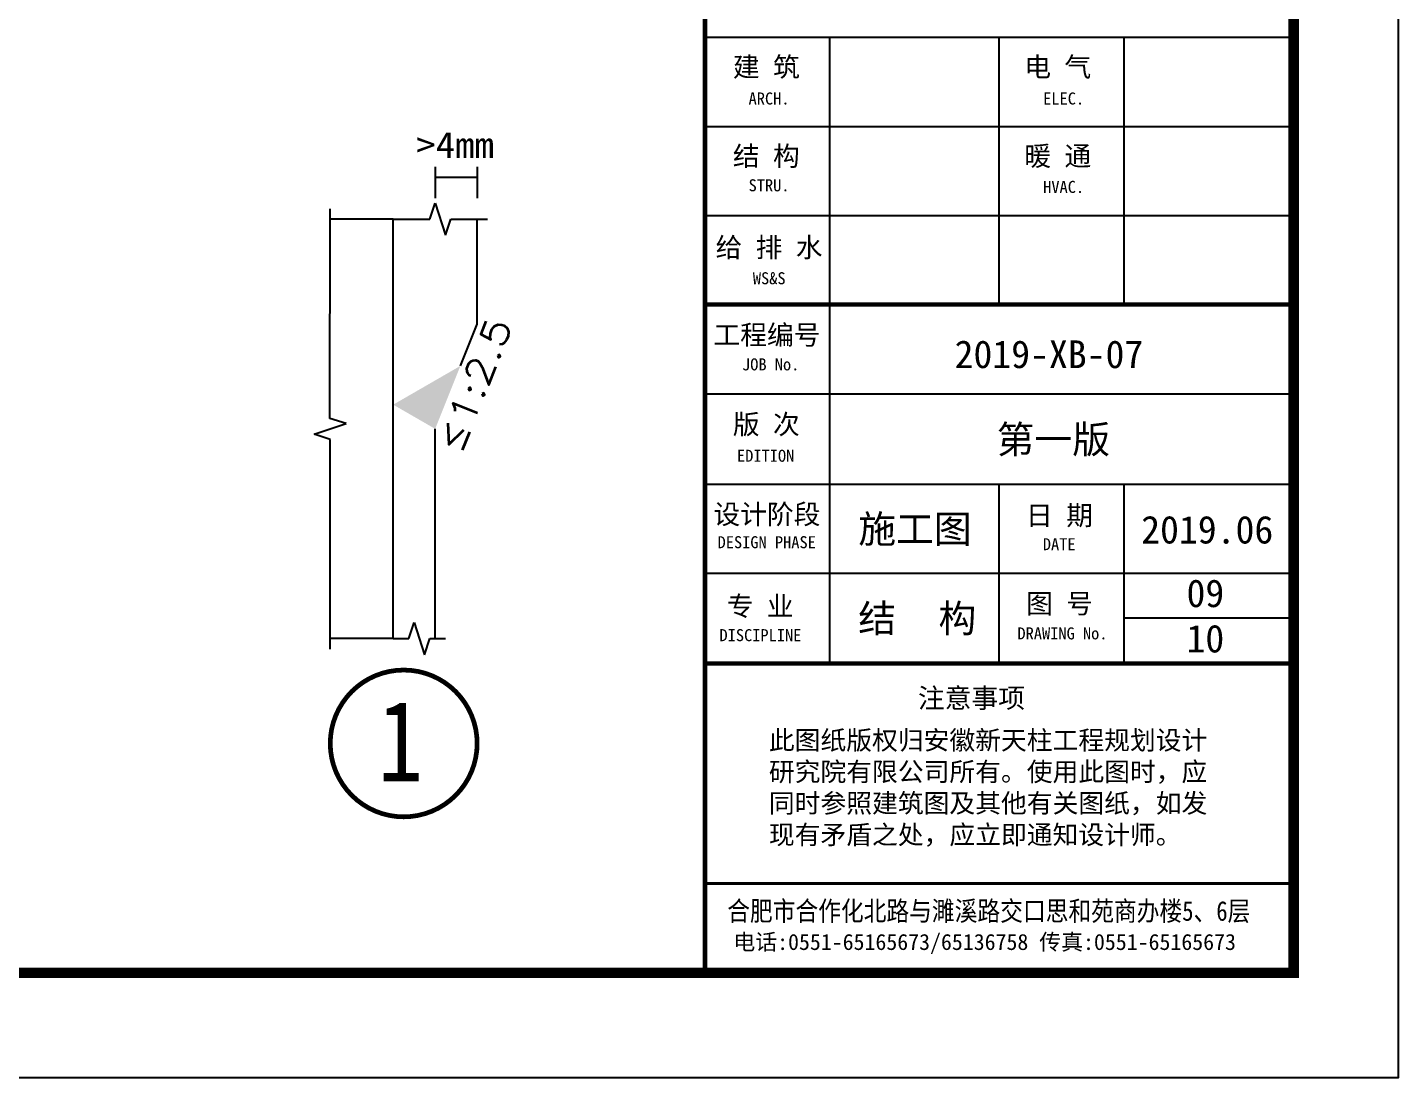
# Model space of a CAD drawing. Extents: x 36360094 to 36697644, y 75306 to 425482.
# Drawn here: x 36684577 to 36697644, y 337289 to 347304 of the extents above; entities that cross this region are included whole.
import ezdxf
from ezdxf.enums import TextEntityAlignment as Align

# ---------------------------------------------------------------- set-up
doc = ezdxf.new("R2010")
doc.units = 0
doc.header["$LTSCALE"] = 1000
doc.header["$MEASUREMENT"] = 0
doc.layers.get('0').update_dxf_attribs({"linetype": 'CONTINUOUS'})
for name, color, linetype in [('10', 7, 'CONTINUOUS'), ('46', 7, 'CONTINUOUS'), ('PUB_TEXT', 7, 'CONTINUOUS'), ('PUB_TITLE', 4, 'CONTINUOUS'), ('墙线__粗线', 7, 'CONTINUOUS')]:
    doc.layers.add(name, color=color, linetype=linetype)
doc.styles.add('-黑体', font='simhei.ttf')
doc.styles.add('_HZTXT', font='txt.shx', dxfattribs={"width": 0.8, "bigfont": 'hztxt.shx'})
doc.styles.add('TQ', font='')
doc.styles.get('TQ').set_extended_font_data('SimSun')

# ---------------------------------------------------------------- blocks, each defined once
blk = doc.blocks.new('ly')
at = {"layer": 'PUB_TEXT', "insert": (-5884, 1715), "char_height": 212, "width": 5144.75, "attachment_point": 1, "style": 'TQ'}
blk.add_mtext('\\pt576;此图纸版权归安徽新天柱工程规划设计研究院有限公司所有。使用此图时，应同时参照建筑图及其他有关图纸，如发现有矛盾之处，应立即通知设计师。', dxfattribs=at)
blk = doc.blocks.new('tk0')
at = {"layer": 'PUB_TEXT'}
for p, q in [((32861287, -1281267), (32861287, -1280292)), ((32861292, -1281268), (32859731, -1281268))]:
    blk.add_line(p, q, dxfattribs=at)
at = {"layer": 'PUB_TITLE'}
for p, q in [((32850067, -1263423), (32861287, -1263423)), ((32852446, -1268523), (32852446, -1263423)), ((32855676, -1268523), (32855676, -1263423)), ((32858056, -1268523), (32858056, -1263423)), ((32850067, -1265123), (32861287, -1265123)), ((32850067, -1266823), (32861287, -1266823)), ((32852447, -1275368), (32852447, -1268523)), ((32850067, -1270223), (32861287, -1270223)), ((32850067, -1271946), (32861287, -1271946)), ((32855676, -1275368), (32855676, -1271946)), ((32858056, -1275368), (32858056, -1271946)), ((32850067, -1273646), (32861321, -1273646)), ((32861287, -1274507), (32858056, -1274507))]:
    blk.add_line(p, q, dxfattribs=at)
at = {"layer": 'PUB_TITLE', "lineweight": 40}
for p, q in [((32850067, -1268523), (32861287, -1268523)), ((32850067, -1279567), (32861287, -1279567))]:
    blk.add_line(p, q, dxfattribs=at)
at = {"layer": 'PUB_TITLE', "lineweight": 40, "const_width": 85}
for points in [[(32850067, -1201267), (32850067, -1281267)], [(32850067, -1275368), (32861232, -1275368)]]:
    blk.add_lwpolyline(points, dxfattribs=at)
at = {"layer": 'PUB_TITLE', "const_width": 85}
blk.add_lwpolyline([(32850067, -1268523), (32861287, -1268523)], dxfattribs=at)
at = {"layer": 'PUB_TEXT', "xscale": 1.700000002980232, "yscale": 1.700000002980232, "zscale": 1.700000002980232}
blk.add_blockref('ly', (32861287, -1279567), dxfattribs=at)
at = {"layer": '46', "linetype": 'Continuous', "style": '-黑体'}
for s, height, p in [('2019-XB-07', 528.7, (32854824, -1269734)), ('第一版', 528.7, (32855625, -1271359)), ('施工图', 528.7, (32852988, -1273068)), ('2019.06', 528.7, (32858381, -1273080)), ('结', 529, (32852988, -1274773)), ('构', 529, (32854517, -1274773))]:
    blk.add_text(s, height=height, dxfattribs=at).set_placement(p)
at = {"layer": 'PUB_TEXT', "style": 'TQ'}
for s, height, p in [(' 工程编号', 374, (32849973, -1269288)), ('      JOB No.', 229.5, (32849836, -1269778)), ('  版 次', 374, (32850089, -1270993)), ('     EDITION', 229.5, (32849896, -1271521)), (' 设计阶段', 374, (32849973, -1272709)), ('日 期', 374, (32856186, -1272730)), ('     DESIGN PHASE', 229.5, (32849526, -1273170)), ('         DATE', 229.5, (32855101, -1273208)), ('  专 业', 374, (32849973, -1274462)), ('图 号', 374, (32856186, -1274413)), ('     DISCIPLINE', 229.5, (32849562, -1274943)), ('     DRAWING No.', 229.5, (32855241, -1274909)), ('注意事项', 374, (32854126, -1276215)), ('电话:0551-65165673/65136758 传真:0551-65165673', 306, (32850607, -1280833))]:
    blk.add_text(s, height=height, dxfattribs=at).set_placement(p)
at = {"layer": 'PUB_TEXT', "style": 'TQ', "width": 0.85}
blk.add_text('合肥市合作化北路与濉溪路交口思和苑商办楼5、6层 ', height=374, dxfattribs=at).set_placement((32850490, -1280276))
at = {"layer": 'PUB_TEXT', "attachment_point": 1, "style": 'TQ'}
for s, insert, char_height, width in [('建 筑', (32850598, -1263802), 374, 4012), ('电 气', (32856153, -1263802), 374, 4012), ('   ARCH.', (32850429, -1264477), 229.5, 4799.1), ('   ELEC.', (32856044, -1264477), 229.5, 4799.1), ('结 构', (32850598, -1265502), 374, 4012), ('暖 通', (32856153, -1265502), 374, 4012), ('   STRU.', (32850429, -1266133), 229.5, 4799.1), ('   HVAC.', (32856044, -1266163), 229.5, 4799.1), ('给 排 水', (32850268, -1267245), 374, 4447.2), ('   WS&S', (32850510, -1267906), 229.5, 4882.4)]:
    blk.add_mtext(s, dxfattribs=dict(at, insert=insert, char_height=char_height, width=width))

msp = doc.modelspace()

# ---------------------------------------------------------------- linework, layer by layer
at = {"layer": '10', "const_width": 45, "elevation": 600}
msp.add_lwpolyline([(36688862.7, 340475.5, 1), (36687462.7, 340475.5, 1), (36688862.7, 340475.5, 1)], format="xyb", close=True, dxfattribs=at)
at = {"layer": 'PUB_TITLE'}
msp.add_lwpolyline([(36623344.3, 337288.6), (36697644.3, 337288.6), (36697644.3, 379288.6), (36623344.3, 379288.6)], close=True, dxfattribs=at)
at = {"layer": 'PUB_TITLE', "const_width": 100}
msp.add_lwpolyline([(36625844.3, 338288.6), (36696644.3, 338288.6), (36696644.3, 378288.6), (36625844.3, 378288.6)], close=True, dxfattribs=at)
at = {"layer": '墙线__粗线', "color": 253, "linetype": 'ByBlock'}
for p, q in [((36688462.7, 345975.5, 600), (36688462.7, 345675.5, 600)), ((36688862.7, 345975.5, 600), (36688862.7, 345675.5, 600)), ((36688462.7, 345875.5, 600), (36688862.7, 345875.5, 600)), ((36687459.5, 343575.5, 600), (36687462.7, 345575.5, 600)), ((36688412.7, 345475.5, 600), (36688462.7, 345629.4, 600)), ((36688462.7, 345629.4, 600), (36688562.4, 345322.3, 600)), ((36688062.7, 345475.5, 600), (36687462.7, 345475.5, 600)), ((36688062.7, 345475.5, 600), (36688412.7, 345475.5, 600)), ((36688562.4, 345322.3, 600), (36688612.7, 345476.1, 600)), ((36688612.7, 345476.1, 600), (36688962.7, 345475.5, 600)), ((36687613.3, 343525.3, 600), (36687459.5, 343575.5, 600)), ((36687308.8, 343425.5, 600), (36687613.3, 343525.3, 600)), ((36687462.7, 343375.5, 600), (36687308.8, 343425.5, 600)), ((36687462.7, 341375.5, 600), (36687462.7, 343375.5, 600)), ((36688212.7, 341475.5, 600), (36688262.7, 341629.4, 600)), ((36688262.7, 341629.4, 600), (36688362.4, 341321.9, 600)), ((36688062.7, 341475.5, 600), (36687462.7, 341475.5, 600)), ((36688062.7, 341475.5, 600), (36688212.7, 341475.5, 600)), ((36688362.4, 341321.9, 600), (36688412.7, 341475.7, 600)), ((36688412.7, 341475.7, 600), (36688562.7, 341475.5, 600))]:
    msp.add_line(p, q, dxfattribs=at)
at = {"layer": '墙线__粗线', "color": 2, "elevation": 600}
for points in [[(36688062.7, 343706.4), (36688062.7, 345475.5)], [(36688862.7, 344475.5), (36688862.7, 345475.5)], [(36688702.9, 344076.1), (36688862.7, 344475.5)]]:
    msp.add_lwpolyline(points, dxfattribs=at)
at = {"layer": '墙线__粗线', "color": 3, "elevation": 600}
for points in [[(36688062.7, 341475.5), (36688062.7, 343706.4)], [(36688462.7, 341475.5), (36688462.7, 343475.5)]]:
    msp.add_lwpolyline(points, dxfattribs=at)
at = {"layer": '墙线__粗线'}
msp.add_solid([(36688462.7, 343475.5, 600), (36688062.7, 343706.4, 600), (36688702.9, 344076.1, 600)], dxfattribs=at)

# ---------------------------------------------------------------- block references
at = {"xscale": 0.5, "yscale": 0.5, "zscale": 0.5}
msp.add_blockref('tk0', (20266000.9, 978922.3), dxfattribs=at)

# ---------------------------------------------------------------- texts
at = {"layer": '10', "width": 1.680005}
msp.add_text('1', height=770, dxfattribs=at).set_placement((36687916.3, 340113.6, 600), (36688347.5, 340113.6, 600), align=Align.FIT)
at = {"layer": '46', "linetype": 'Continuous', "style": '-黑体'}
for s, p in [('09', (36695623.2, 341775.8)), ('10', (36695623.2, 341343.4))]:
    msp.add_text(s, height=264.33, dxfattribs=at).set_placement(p)
at = {"layer": '墙线__粗线', "color": 253, "width": 0.84571}
msp.add_text('>4mm', height=250, dxfattribs=at).set_placement((36688282.7, 346058, 600), (36689022.7, 346058, 600), align=Align.FIT)
at = {"layer": '墙线__粗线', "color": 253, "style": '_HZTXT', "width": 1.34}
msp.add_text('≤1:2.5', height=250, rotation=68.19864, dxfattribs=at).set_placement((36688704.9, 343226.2, 600), (36689202.6, 344470.4, 600), align=Align.FIT)

doc.saveas('drawing.dxf')
